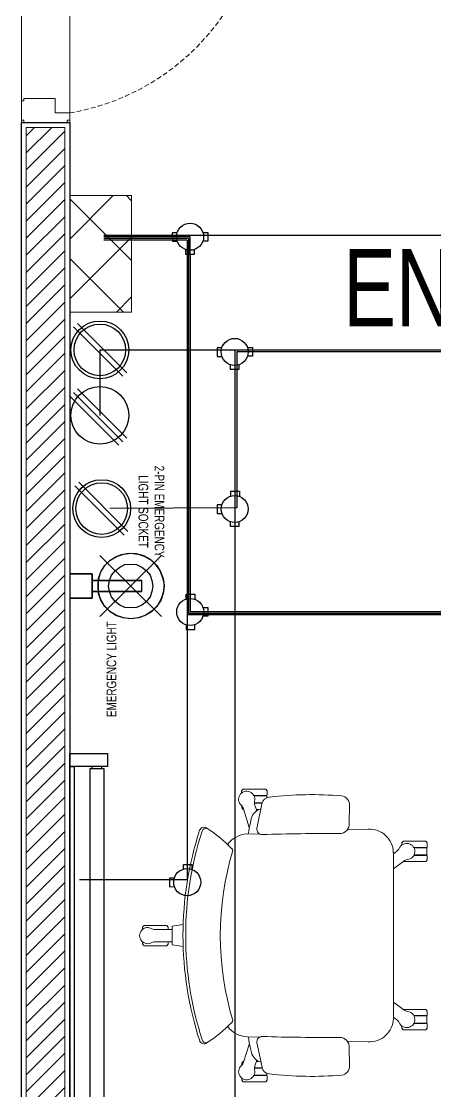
# Model space of a CAD drawing. Header units: inches. Extents: x 112 to 4169, y -2569 to 841.
# Drawn here: x 1681.6 to 1724.5, y 254 to 364.8 of the extents above; entities that cross this region are included whole.
import ezdxf

# ---------------------------------------------------------------- set-up
doc = ezdxf.new("R2010")
doc.units = ezdxf.units.IN
doc.header["$MEASUREMENT"] = 0
doc.linetypes.add('DASHED', pattern=[0.75, 0.5, -0.25])
doc.layers.get('Defpoints').update_dxf_attribs({"lineweight": 0})
for name, color, linetype in [('Cables', 7, 'Continuous'), ('Layer 1', 7, 'Continuous'), ('Lights', 7, 'Continuous'), ('PVC Conduit and Circular Boxes', 7, 'Continuous'), ('Sockets', 7, 'Continuous'), ('wall 05', 253, 'Continuous')]:
    doc.layers.add(name, color=color, linetype=linetype)
for name, color, linetype, lineweight in [('DOOR', 115, 'Continuous', 15), ('HACTH', 8, 'Continuous', 9), ('ID-FURN', 7, 'Continuous', 15), ('Plaster Line', 254, 'Continuous', 15), ('Switchboard', 30, 'Continuous', 13), ('Text', 252, 'Continuous', 15)]:
    doc.layers.add(name, color=color, linetype=linetype, lineweight=lineweight)
doc.styles.add('Swiss721', font='swisscl.ttf')

# ---------------------------------------------------------------- blocks, each defined once
blk = doc.blocks.new('A$C755F672F')
at = {"layer": 'Defpoints'}
for points in [[(0.25, 0), (0.25, -0.25), (0, -0.25), (0, 0)], [(5, 0), (5, -0.25), (4.75, -0.25), (4.75, 0)], [(0.25, -24.75), (0.25, -25), (0, -25), (0, -24.75)], [(5, -24.75), (5, -25), (4.75, -25), (4.75, -24.75)]]:
    blk.add_lwpolyline(points, close=True, dxfattribs=at)
at = {"layer": 'DOOR'}
for points in [[(5, -1), (3.5, -1), (3.5, -2.5), (0.25, -2.5), (0.25, -2.25), (0, -2.25), (0, -0.25), (0.25, -0.25), (0.25, 0), (4.75, 0), (4.75, -0.25), (5, -0.25), (5, -1)], [(10, -1.75), (10, -2), (11, -2), (11, -2.5), (5, -2.5), (5, -1), (11, -1), (11, -1.5), (10, -1.5), (10, -1.75), (10, -1.5), (11, -1.5), (11, -1), (19, -1), (19, -1.5), (20, -1.5), (20, -2), (19, -2), (19, -2.5), (11, -2.5), (25, -2.5), (25, -1), (19, -1)], [(5, -24), (3.5, -24), (3.5, -22.5), (0.25, -22.5), (0.25, -22.75), (0, -22.75), (0, -24.75), (0.25, -24.75), (0.25, -25), (4.75, -25), (4.75, -24.75), (5, -24.75), (5, -24)]]:
    blk.add_lwpolyline(points, dxfattribs=at)
at = {"layer": 'DOOR', "linetype": 'DASHED', "lineweight": 0}
blk.add_arc((1.01, -0.23), 24.1, 279.5352, 354.6049, dxfattribs=at)
at = {"layer": 'HACTH', "lineweight": 0, "ltscale": 10}
for p, q in [((5, -1.5), (5, -24)), ((0, -2.25), (0, -22.75))]:
    blk.add_line(p, q, dxfattribs=at)
blk = doc.blocks.new('ch-1')
at = {"layer": 'ID-FURN', "color": 252, "lineweight": 13}
for p, q in [((300.3, 344.5), (296.8, 340.7)), ((296.8, 340.7), (296.8, 331)), ((296.8, 331), (297.8, 330)), ((297.8, 330), (328.3, 330)), ((297.8, 329), (297.8, 324.4)), ((297.8, 329), (327.8, 329)), ((353.2, 344.5), (300.3, 344.5)), ((356.8, 340.7), (353.2, 344.5)), ((356.8, 340.7), (356.8, 336.1)), ((308.6, 312.4), (326.6, 312.4)), ((308.9, 311.3), (326.5, 311.3)), ((325.7, 307.1), (321.2, 293.8)), ((356.8, 300.6), (356.8, 305.2)), ((322.2, 296.8), (316, 296.8)), ((352.6, 298.3), (338.8, 254.6)), ((353.2, 296.8), (352.1, 296.8)), ((356.8, 300.6), (353.2, 296.8)), ((-76.1, 221.9), (-79.7, 218.1)), ((-79.7, 218.1), (-79.7, 208.4)), ((-79.7, 208.4), (-78.7, 207.4)), ((-78.7, 207.4), (-48.2, 207.4)), ((-78.7, 206.3), (-78.7, 189.7)), ((-78.7, 206.3), (-48.7, 206.3)), ((-23.3, 221.9), (-76.1, 221.9)), ((-19.7, 218.1), (-23.3, 221.9)), ((-19.7, 218.1), (-19.7, 213)), ((-79.7, 187.7), (-78.7, 188.7)), ((-79.7, 178), (-79.7, 187.7)), ((-76.1, 174.2), (-79.7, 178)), ((-78.7, 189.7), (-48.7, 189.7)), ((-78.7, 188.7), (-48.2, 188.7)), ((-22.8, 174.2), (-76.1, 174.2)), ((-24.5, 175.5), (0, 157.3)), ((559, 14.7), (520.5, 15)), ((533.3, 24.3), (529.8, 20.5)), ((529.8, 20.5), (529.8, 14.9)), ((586.2, 24.3), (533.3, 24.3)), ((589.8, 20.5), (586.2, 24.3)), ((589.8, 20.5), (589.8, 16)), ((559, -13.7), (520.5, -14)), ((529.8, -19.6), (529.8, -13.9)), ((533.3, -23.4), (529.8, -19.6)), ((586.2, -23.4), (533.3, -23.4)), ((589.8, -19.6), (586.2, -23.4)), ((589.8, -19.6), (589.8, -15)), ((-76.1, -173.7), (-79.7, -177.5)), ((-22.8, -173.7), (-76.1, -173.7)), ((-24.5, -175), (0, -156.8)), ((-79.7, -177.5), (-79.7, -187.2)), ((-79.7, -187.2), (-78.7, -188.2)), ((-78.7, -188.2), (-48.2, -188.2)), ((-78.7, -189.2), (-48.7, -189.2)), ((-78.7, -205.8), (-78.7, -189.2)), ((-7.9, -197.9), (0, -192.2)), ((-79.7, -207.9), (-78.7, -206.9)), ((-79.7, -217.6), (-79.7, -207.9)), ((-76.1, -221.4), (-79.7, -217.6)), ((-78.7, -205.8), (-48.7, -205.8)), ((-78.7, -206.9), (-48.2, -206.9)), ((-23.3, -221.4), (-76.1, -221.4)), ((-19.7, -217.6), (-23.3, -221.4)), ((-19.7, -217.6), (-19.7, -212.6)), ((352.6, -297.8), (338.8, -254.1)), ((322.2, -296.3), (316, -296.3)), ((325.7, -306.6), (321.2, -293.4)), ((353.2, -296.3), (352.1, -296.3)), ((356.8, -300.1), (353.2, -296.3)), ((356.8, -300.1), (356.8, -304.7)), ((297.8, -328.5), (297.8, -323.9)), ((308.6, -311.9), (326.6, -311.9)), ((308.9, -310.8), (326.5, -310.8)), ((296.8, -330.5), (297.8, -329.5)), ((296.8, -340.2), (296.8, -330.5)), ((300.3, -344), (296.8, -340.2)), ((297.8, -328.5), (327.8, -328.5)), ((297.8, -329.5), (328.3, -329.5)), ((353.2, -344), (300.3, -344)), ((356.8, -340.2), (353.2, -344)), ((356.8, -340.2), (356.8, -335.7))]:
    blk.add_line(p, q, dxfattribs=at)
at = {"layer": 'ID-FURN', "color": 252}
for p, q in [((103.8, 264.3), (103.4, 306.4)), ((334.1, 275.2), (336.4, 265.8)), ((59.4, 250.7), (108.5, 248.6)), ((315.6, 239.8), (344.3, 238.6)), ((-7.9, 198.4), (0, 192.7)), ((0, 195.9), (0, -195.9)), ((59.4, -250.2), (108.5, -248.1)), ((315.6, -239.4), (344.3, -238.1)), ((103.4, -305.9), (103.8, -263.8)), ((334.1, -274.7), (336.4, -265.3))]:
    blk.add_line(p, q, dxfattribs=at)
for points in [[(320.9, 252), (309.1, 310.4)], [(320.9, -251.5), (309.1, -309.9)]]:
    blk.add_lwpolyline(points, dxfattribs=at)
at = {"layer": 'ID-FURN', "color": 252, "lineweight": 13}
blk.add_lwpolyline([(494.6, -25.6), (520.5, -21.8), (520.5, 22.3), (494.6, 26.1)], dxfattribs=at)
at = {"layer": 'ID-FURN', "color": 252}
for centre, radius, start, end in [((123.4, 308.5), 20.1, 95.0446, 186.0128), ((193.8, -510.8), 842.5, 83.3556, 94.9128), ((290, 306.5), 19.6, 11.3923, 86.0755), ((303.1, 267.6), 31.9, 13.7582, 74.5871), ((125.9, 262.4), 22.2, 175.0498, 270.9397), ((309, 250), 12.1, 267.6468, 9.6188), ((109.5, 210.3), 233.5, 7.127, 13.7582), ((596.7, 1.2), 296.9, 122.0525, 136.7624), ((445.4, 243.8), 11.1, 21.1039, 124.6268), ((439.4, 241.8), 11.1, 21.1039, 91.3806), ((57, 193.7), 57, 87.5809, 177.8265), ((147, -5274.9), 5515.2, 88.3219, 90.2152), ((341.6, 178.9), 59.8, 36.272, 87.3972), ((-305.9, 0.2), 794.5, 341.9963, 18.0037), ((-305.9, 0.2), 800.8, 341.9963, 18.0037), ((391.5, 194.2), 15.3, 136.9683, 155.6038), ((-286, 0.2), 693.1, 343.2048, 16.7952), ((57, -193.2), 57, 182.1735, 272.4191), ((391.5, -193.7), 15.3, 204.3962, 223.0317), ((341.6, -178.9), 59.8, 272.6028, 324.0692), ((596.7, -0.8), 296.9, 223.2376, 237.9475), ((125.9, -261.9), 22.2, 89.0603, 184.9502), ((147, 5275.4), 5515.2, 269.7848, 271.6781), ((309, -249.5), 12.1, 350.3812, 92.3532), ((109.5, -209.8), 233.5, 346.2418, 352.873), ((439.4, -241.3), 11.1, 268.6194, 338.8961), ((445.4, -243.3), 11.1, 235.3732, 338.8961), ((303.1, -267.1), 31.9, 285.413, 346.2418), ((123.4, -308), 20.1, 173.9872, 264.9554), ((193.8, 511.3), 842.5, 265.0872, 276.6444), ((290, -306), 19.6, 273.9245, 348.6077)]:
    blk.add_arc(centre, radius, start, end, dxfattribs=at)
at = {"layer": 'ID-FURN', "color": 252, "lineweight": 13}
for centre, radius, start, end in [((345, 320.7), 19.1, 310.5325, 193.4675), ((306.6, 313.2), 20, 342.2096, 8.7154), ((371.6, 292), 20, 135.2846, 161.7905), ((-31.5, 198), 19.1, 22.5325, 265.4675), ((3.9, 214.5), 20, 207.2846, 233.7904), ((-36.3, 159.2), 20, 54.2096, 80.7154), ((559, 34.7), 20, 270.2096, 296.7154), ((577.9, 0.5), 19.1, 238.5325, 121.4675), ((559, -33.7), 20, 63.2846, 89.7905), ((-36.3, -158.7), 20, 279.2846, 305.7904), ((-31.5, -197.5), 19.1, 94.5325, 337.4675), ((3.9, -214), 20, 126.2096, 152.7154), ((371.6, -291.5), 20, 198.2096, 224.7154), ((306.6, -312.7), 20, 351.2846, 17.7904), ((345, -320.2), 19.1, 166.5325, 49.4675)]:
    blk.add_arc(centre, radius, start, end, dxfattribs=at)
blk = doc.blocks.new('A$C63C712C3')
at = {"ltscale": 2}
for p, q in [((39.8, 42), (33.8, 42)), ((1230.6, 42), (1236.6, 42)), ((39.8, 15.9), (33.8, 15.9)), ((1230.6, 15.9), (1236.6, 15.9))]:
    blk.add_line(p, q, dxfattribs=at)
for points in [[(35.5, 102.6), (0, 102.6), (0, 0), (35.5, 0)], [(35.5, 102.6), (1235.5, 102.6), (1235.5, 90.2), (35.5, 90.2)], [(1235.5, 102.6), (1270.9, 102.6), (1270.9, 0), (1235.5, 0)], [(39.8, 47.6), (1230.6, 47.6), (1230.6, 10.1), (39.8, 10.1)]]:
    blk.add_lwpolyline(points, close=True, dxfattribs=at)

msp = doc.modelspace()

# ---------------------------------------------------------------- hatches: boundary and pattern name
at = {"layer": 'HACTH'}
h = msp.add_hatch(dxfattribs=at)
h.set_pattern_fill('ANSI31', color=256, scale=10, style=0)
h.set_pattern_definition([(45, (-121375.1227, -171118.0411), (-0.8838834765, 0.8838834765), [])])
h.paths.add_polyline_path([(1682.08, 223.86), (1686.08, 223.86), (1686.08, 353.86), (1682.08, 353.86)])
at = {"layer": 'Switchboard'}
h = msp.add_hatch(dxfattribs=at)
h.set_pattern_fill('ANSI37', color=256, scale=35, angle=90)
h.set_pattern_definition([(135, (2127.9644, 72.1446), (-3.093592, -3.093592), []), (225, (2127.9644, 72.1446), (3.093592, -3.093592), [])])
h.paths.add_polyline_path([(1686.58, 334.74), (1692.99, 334.74), (1692.99, 346.8), (1686.58, 346.8)])

# ---------------------------------------------------------------- linework, layer by layer
at = {"layer": 'Cables', "color": 1}
for p, q in [((1690.1, 342.71), (1831.75, 342.71)), ((1689.7, 330.83), (1689.7, 324.05)), ((1689.7, 330.83), (1833.81, 330.83)), ((1703.66, 330.83), (1703.66, 230.06))]:
    msp.add_line(p, q, dxfattribs=at)
at = {"layer": 'Cables', "color": 3}
for p, q in [((1699.04, 342.54), (1690.1, 342.54)), ((1699.04, 340.72), (1699.04, 342.54)), ((1698.87, 342.36), (1690.1, 342.36)), ((1698.72, 342.2), (1690.1, 342.2)), ((1699.04, 340.72), (1699.05, 303.72)), ((1744.39, 303.72), (1699.05, 303.72)), ((1827.35, 303.41), (1698.74, 303.41)), ((1698.74, 303.41), (1698.74, 275.96)), ((1753.34, 303.52), (1698.89, 303.52)), ((1698.74, 275.96), (1687.6, 275.96))]:
    msp.add_line(p, q, dxfattribs=at)
at = {"layer": 'Cables', "color": 6}
for p, q in [((1806.82, 330.62), (1703.88, 330.62)), ((1703.88, 330.62), (1703.88, 314.46)), ((1703.88, 314.46), (1690.72, 314.4))]:
    msp.add_line(p, q, dxfattribs=at)
at = {"layer": 'Cables', "color": 3}
for points in [[(1698.72, 342.2), (1698.72, 340.72), (1698.74, 303.41)], [(1698.87, 342.36), (1698.87, 340.72), (1698.89, 303.52)]]:
    msp.add_lwpolyline(points, dxfattribs=at)
at = {"layer": 'Layer 1', "color": 1}
for points in [[(1692.9, 309.79), (1693.65, 309.69), (1694.4, 309.45), (1695.04, 309.05), (1695.59, 308.5), (1695.99, 307.85), (1696.24, 307.15), (1696.34, 306.36), (1696.24, 305.61), (1695.99, 304.91), (1695.59, 304.26), (1695.04, 303.72), (1694.4, 303.32), (1693.65, 303.07), (1692.9, 302.97), (1692.15, 303.07), (1691.41, 303.32), (1690.76, 303.72), (1690.21, 304.26), (1689.81, 304.91), (1689.56, 305.61), (1689.51, 306.36), (1689.56, 307.15), (1689.81, 307.85), (1690.21, 308.5), (1690.76, 309.05), (1691.41, 309.45), (1692.15, 309.69), (1692.9, 309.79)], [(1689.61, 307.2), (1689.81, 307.85), (1690.21, 308.5), (1690.71, 309), (1691.31, 309.4), (1691.95, 309.65), (1692.65, 309.79)], [(1689.71, 303.22), (1696.09, 309.55)], [(1696.09, 303.22), (1689.71, 309.55)], [(1692.65, 309.79), (1693.45, 309.74), (1694.2, 309.55), (1694.89, 309.15), (1695.44, 308.65), (1695.89, 308), (1696.19, 307.25), (1696.34, 306.51), (1696.24, 305.71), (1696.04, 304.96), (1695.59, 304.31), (1695.09, 303.77), (1694.4, 303.32), (1693.7, 303.07), (1692.9, 302.97)], [(1692.9, 308.65), (1693.5, 308.6), (1694.05, 308.35), (1694.5, 308), (1694.89, 307.5), (1695.09, 306.96), (1695.19, 306.36), (1695.09, 305.81), (1694.89, 305.26), (1694.5, 304.76), (1694.05, 304.41), (1693.5, 304.16), (1692.9, 304.12), (1692.3, 304.16), (1691.76, 304.41), (1691.31, 304.76), (1690.91, 305.26), (1690.71, 305.81), (1690.61, 306.36), (1690.71, 306.96), (1690.91, 307.5), (1691.31, 308), (1691.76, 308.35), (1692.3, 308.6), (1692.9, 308.65)], [(1686.62, 305.11), (1688.92, 305.11), (1688.92, 307.65), (1686.62, 307.65)], [(1686.62, 305.11), (1686.62, 307.65)], [(1686.62, 307.65), (1688.92, 307.65)], [(1688.92, 307.65), (1688.92, 305.11)], [(1688.92, 306.96), (1688.92, 305.81), (1694.05, 305.81)], [(1688.92, 306.96), (1694.05, 306.96), (1689.26, 306.96), (1688.92, 306.96), (1688.92, 305.81)], [(1689.61, 307.2), (1689.51, 306.96), (1689.51, 305.81)], [(1694.05, 305.81), (1694.05, 306.96)], [(1694.05, 305.81), (1694.05, 306.96)], [(1688.92, 305.11), (1686.62, 305.11)], [(1694.05, 305.81), (1688.92, 305.81)], [(1692.9, 302.97), (1692.1, 303.07), (1691.36, 303.32), (1690.71, 303.77), (1690.16, 304.36), (1689.76, 305.06), (1689.51, 305.81)]]:
    msp.add_lwpolyline(points, dxfattribs=at)
at = {"layer": 'Plaster Line'}
msp.add_lwpolyline([(1686.08, 223.86), (1682.08, 223.86), (1682.08, 353.86), (1686.08, 353.86)], close=True, dxfattribs=at)
at = {"layer": 'PVC Conduit and Circular Boxes'}
for points in [[(1697.7, 342.96), (1697.2, 342.95), (1697.22, 342.07), (1697.71, 342.08)], [(1700.37, 342.98), (1700.86, 342.98), (1700.86, 342.1), (1700.37, 342.1)], [(1699.47, 341.21), (1699.47, 340.72), (1698.6, 340.72), (1698.6, 341.21)], [(1702.32, 331.04), (1701.83, 331.03), (1701.84, 330.15), (1702.34, 330.16)], [(1705, 331.06), (1705.49, 331.06), (1705.49, 330.18), (1705, 330.18)], [(1704.1, 329.29), (1704.1, 328.79), (1703.22, 328.79), (1703.22, 329.29)], [(1703.27, 315.7), (1703.27, 316.2), (1704.14, 316.2), (1704.14, 315.67)], [(1702.32, 314.77), (1701.83, 314.77), (1701.84, 313.89), (1702.34, 313.9)], [(1704.1, 313.03), (1704.1, 312.53), (1703.22, 312.53), (1703.22, 313.03)], [(1698.65, 305.05), (1698.65, 305.54), (1699.53, 305.54), (1699.53, 305.02)], [(1700.38, 304.14), (1700.88, 304.14), (1700.88, 303.27), (1700.38, 303.27)], [(1698.65, 302.38), (1698.65, 301.89), (1699.53, 301.89), (1699.53, 302.41)], [(1698.34, 277.06), (1698.34, 277.56), (1699.22, 277.56), (1699.22, 277.04)], [(1697.4, 276.14), (1696.9, 276.13), (1696.92, 275.25), (1697.41, 275.26)]]:
    msp.add_lwpolyline(points, dxfattribs=at)
for centre in [(1699.04, 342.54), (1703.66, 330.62), (1703.66, 314.36), (1699.05, 303.7), (1698.74, 275.72)]:
    msp.add_circle(centre, 1.4, dxfattribs=at)
at = {"layer": 'Sockets', "color": 3}
for p, q in [((1687.39, 333.57), (1692.49, 328.47)), ((1686.98, 333.2), (1692.08, 328.1))]:
    msp.add_line(p, q, dxfattribs=at)
at = {"layer": 'Sockets', "color": 5}
for p, q in [((1686.56, 326.06), (1691.66, 320.96)), ((1686.98, 326.43), (1692.08, 321.32)), ((1687.39, 326.79), (1692.49, 321.69))]:
    msp.add_line(p, q, dxfattribs=at)
at = {"layer": 'Sockets', "color": 1}
for p, q in [((1692.61, 312.02), (1687.51, 317.12)), ((1692.2, 311.66), (1687.1, 316.76))]:
    msp.add_line(p, q, dxfattribs=at)
at = {"layer": 'Sockets', "color": 3}
for radius in [2.99, 2.67]:
    msp.add_circle((1689.7, 330.83), radius, dxfattribs=at)
at = {"layer": 'Sockets', "color": 5}
msp.add_circle((1689.7, 324.05), 2.99, dxfattribs=at)
at = {"layer": 'Sockets', "color": 1}
for radius in [2.99, 2.67]:
    msp.add_circle((1689.89, 314.4), radius, dxfattribs=at)
at = {"layer": 'Switchboard'}
msp.add_lwpolyline([(1692.99, 334.74), (1692.99, 346.8), (1686.58, 346.8), (1686.58, 334.74)], close=True, dxfattribs=at)
at = {"layer": 'wall 05'}
msp.add_lwpolyline([(1686.58, 223.36), (1681.58, 223.36), (1681.58, 354.36), (1686.58, 354.36)], close=True, dxfattribs=at)

# ---------------------------------------------------------------- block references
at = {"layer": 'HACTH'}
msp.add_blockref('A$C755F672F', (1681.58, 379.36), dxfattribs=at)
at = {"layer": 'ID-FURN', "xscale": 0.04399999999355417, "yscale": 0.04400000005261973, "zscale": 0.044, "rotation": 180.0128413196762}
msp.add_blockref('ch-1', (1720.08, 270.21), dxfattribs=at)
at = {"layer": 'Lights', "lineweight": 0, "xscale": 0.03825769670308159, "yscale": 0.03825769671356965, "zscale": 0.03825769671681735, "rotation": 90}
msp.add_blockref('A$C63C712C3', (1690.5, 240.42), dxfattribs=at)

# ---------------------------------------------------------------- texts
at = {"layer": 'Text', "insert": (1769.88, 341.26), "char_height": 8, "width": 122.9413, "attachment_point": 2, "style": 'Swiss721'}
msp.add_mtext('ENGINEER\'S OFFICE ROOM 19\'-0" X 14\'-2"', dxfattribs=at)
at = {"layer": 'Text', "color": 4, "char_height": 1, "width": 12.2818, "attachment_point": 2, "style": 'Swiss721'}
for s, insert, rotation in [('2-PIN EMERGENCY LIGHT SOCKET', (1696.37, 314.09), 270), ('EMERGENCY LIGHT ', (1690.4, 297.77), 90)]:
    msp.add_mtext(s, dxfattribs=dict(at, insert=insert, rotation=rotation))

doc.saveas('drawing.dxf')
